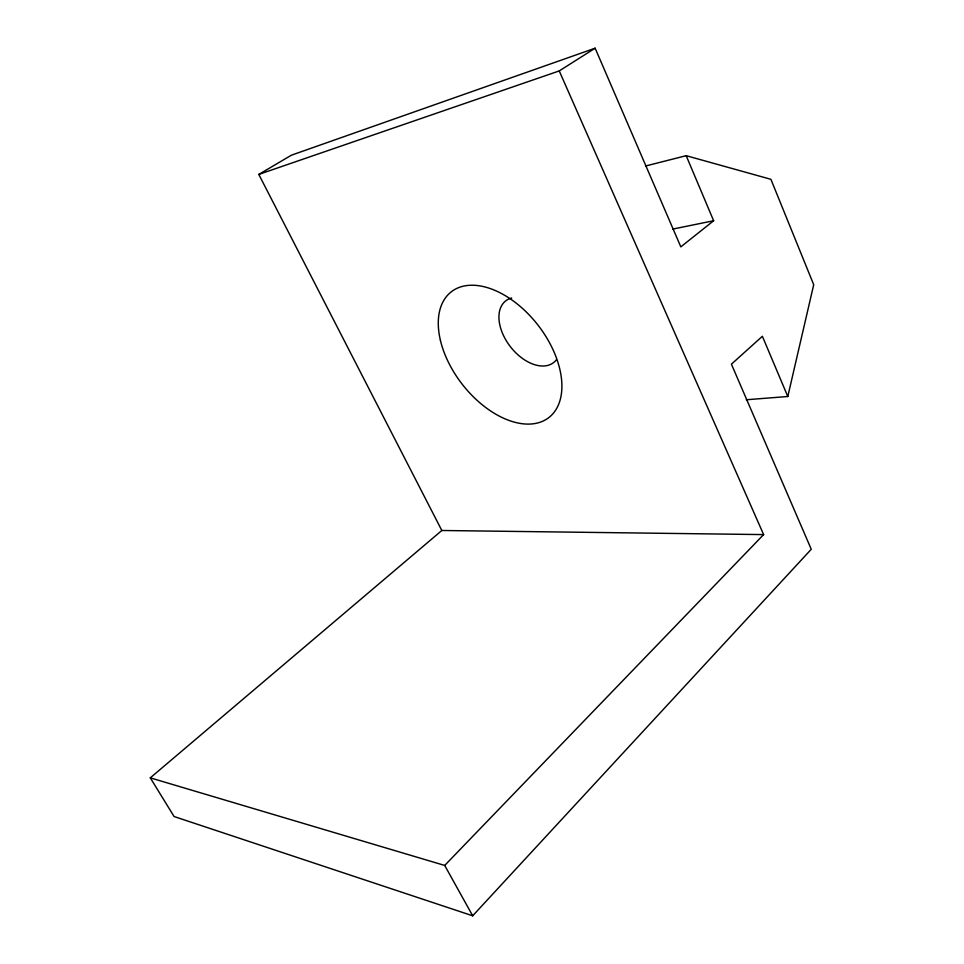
<?xml version="1.0" encoding="UTF-8"?>
<svg xmlns="http://www.w3.org/2000/svg" width="964" height="964" viewBox="0 0 964 964"><rect width="100%" height="100%" fill="white"/><g stroke="black" fill="none" stroke-linecap="round" stroke-linejoin="round"><path stroke-width="1.45" d="M746.269 399.759L787.793 396.505L813.712 284.717L770.899 179.304L686.187 155.686L645.543 166.013M686.187 155.686L713.637 220.744L680.825 246.868L595.137 48.2L559.241 70.926L763.621 534.598L441.825 530.489L150.288 777.852L174.098 816.532L472.697 915.8L811.254 549.275L731.423 364.175L762.379 336.279L787.793 396.505M150.288 777.852L444.705 865.443L763.621 534.598M441.825 530.489L258.798 174.412L291.453 155.168L595.137 48.2M258.798 174.412L559.241 70.926M672.715 229.095L713.637 220.744M444.705 865.443L472.697 915.8M556.397 359.777A39.054 24.425 52.2 0 1 509.149 345.052A39.054 24.425 52.2 0 1 511.703 297.997M440.391 340.268A79.59 48.055 52.2 0 0 543.792 420.714A79.59 48.055 52.2 0 0 516.029 303.021A79.59 48.055 52.2 0 0 440.391 340.268"/></g></svg>
